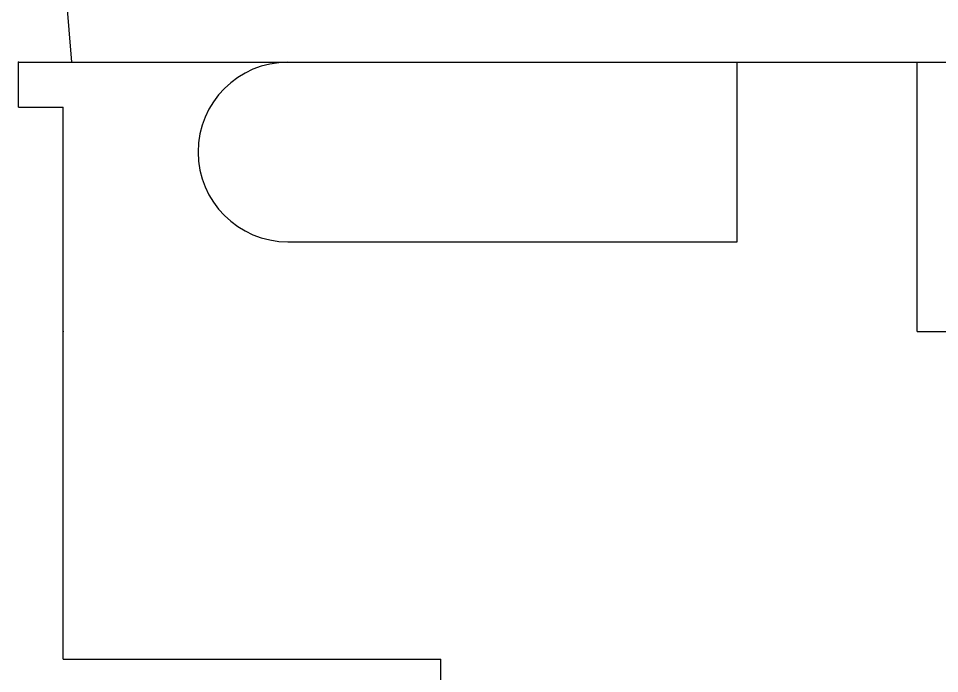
# Model space of a CAD drawing. Extents: x -17.4 to 61.4, y -22.6 to 16.1.
# Drawn here: x 13.761 to 14.786, y 1.609 to 2.339 of the extents above; entities that cross this region are included whole.
import ezdxf

# ---------------------------------------------------------------- set-up
doc = ezdxf.new("R2010")
doc.units = 0
doc.header["$LTSCALE"] = 2
doc.layers.get('0').update_dxf_attribs({"linetype": 'CONTINUOUS'})

# ---------------------------------------------------------------- blocks, each defined once
blk = doc.blocks.new('METRO_FACE')
at = {"color": 7, "linetype": 'Continuous'}
for p, q in [((-1.295993, 1.798003), (-1.241058, 1.1)), ((-1.295993, 1.798003), (-1.241058, 1.1)), ((-1.3, 1.05), (-1.3, 1.1)), ((-1.3, 1.1), (0, 1.1)), ((-1.3, 1.05), (-1.3, 1.1)), ((-1.3, 1.1), (0, 1.1)), ((-1, 1.1), (-0.5, 1.1)), ((-1, 1.1), (-0.5, 1.1)), ((-1, 1.1), (-0.5, 1.1)), ((-1, 1.1), (-0.5, 1.1)), ((-0.5, 0.9), (-0.5, 1.1)), ((-0.5, 0.9), (-0.5, 1.1)), ((-0.3, 0.8), (-0.3, 1.1)), ((-0.3, 1.1), (0.3, 1.1)), ((-0.3, 0.8), (-0.3, 1.1)), ((-0.3, 1.1), (0.3, 1.1)), ((-1.3, 1.05), (-1.25, 1.05)), ((-1.3, 1.05), (-1.25, 1.05)), ((-1.25, 0.8), (-1.25, 1.05)), ((-1.25, 0.8), (-1.25, 1.05)), ((-1, 0.9), (-0.5, 0.9)), ((-1, 0.9), (-0.5, 0.9)), ((-1.25, 0.435), (-1.25, 0.8)), ((-1.25, 0.435), (-1.25, 0.8)), ((-0.3, 0.8), (0, 0.8)), ((-0.3, 0.8), (0, 0.8)), ((-1.25, 0.435), (-0.83, 0.435)), ((-1.25, 0.435), (-0.83, 0.435)), ((-0.83, 0.31), (-0.83, 0.435)), ((-0.83, 0.31), (-0.83, 0.435))]:
    blk.add_line(p, q, dxfattribs=at)
blk.add_arc((-1, 1), 0.1, 90, 270, dxfattribs=at)
blk.add_arc((-1, 1), 0.1, 90, 270, dxfattribs=at)
at = {"color": 7}
for p in [(-1.3, 1.1), (-1.3, 1.1), (-1.25, 0.8), (-1.25, 0.8)]:
    blk.add_point(p, dxfattribs=at)
blk = doc.blocks.new('A$C58044079')
at = {"color": 7, "xscale": 0.2, "yscale": 0.2, "zscale": 0.2}
blk.add_blockref('METRO_FACE', (0.26, 0.01), dxfattribs=at)
blk = doc.blocks.new('A$C2A60368F')
at = {"xscale": 5, "yscale": 5, "zscale": 5}
blk.add_blockref('A$C58044079', (-1.778, 0.1885), dxfattribs=at)

msp = doc.modelspace()

# ---------------------------------------------------------------- block references
msp.add_blockref('A$C2A60368F', (15.5388, 0.9513))

doc.saveas('drawing.dxf')
